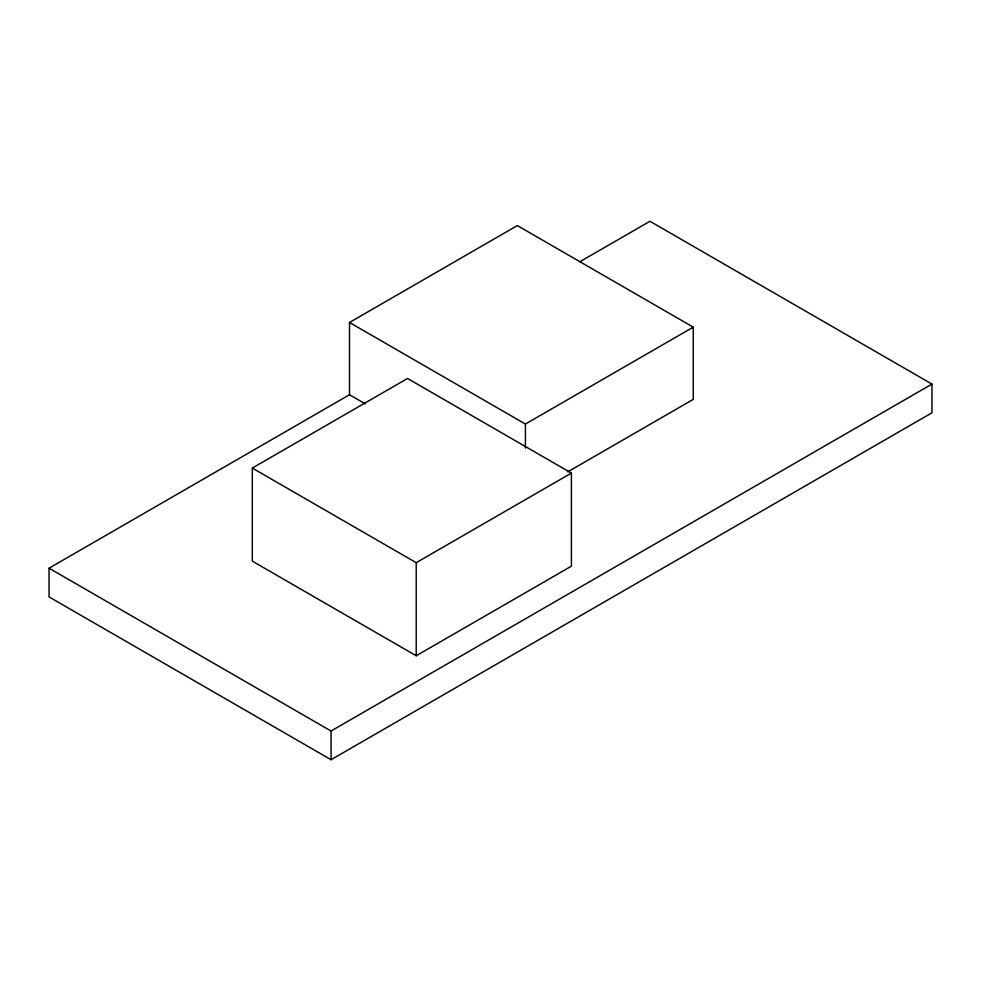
<?xml version="1.0" encoding="UTF-8"?>
<svg xmlns="http://www.w3.org/2000/svg" width="981" height="981" viewBox="0 0 981 981"><rect width="100%" height="100%" fill="white"/><g stroke="black" fill="none" stroke-linecap="round" stroke-linejoin="round"><path stroke-width="1.47" d="M579.661 261.853L649.949 221.277L931.95 384.086L931.95 412.805L331.051 759.723L49.05 596.914L49.05 568.195L349.494 394.742L349.494 322.479L517.33 225.581L693.248 327.151L693.248 399.402L567.705 471.886M252.313 468.072L407.52 378.47L571.408 473.087L571.408 566.16L416.214 655.762L252.313 561.144L252.313 468.072L416.214 562.689L571.408 473.087M349.494 322.479L525.411 424.05L693.248 327.151M49.05 568.195L331.051 731.017L931.95 384.086M349.494 394.742L365.373 403.902M525.411 424.05L525.411 448.133M416.214 562.689L416.214 655.762M331.051 731.017L331.051 759.723"/></g></svg>
